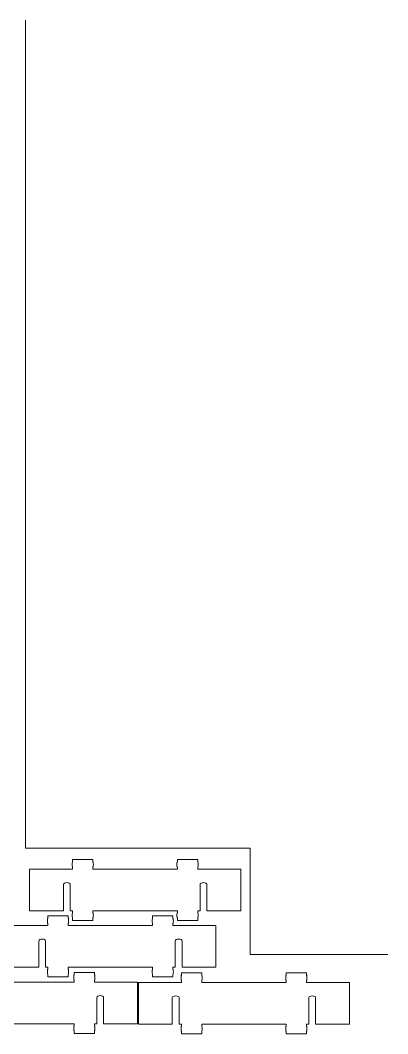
# Model space of a CAD drawing. Header units: millimetres. Extents: x 6 to 617, y 2 to 305.
# Drawn here: x 508.4 to 616.8, y 5.7 to 304.8 of the extents above; entities that cross this region are included whole.
import ezdxf

# ---------------------------------------------------------------- set-up
doc = ezdxf.new("R2010")
doc.units = ezdxf.units.MM
doc.header["$LTSCALE"] = 12.7
doc.layers.add('SKETCHED_GEOMETRY', color=1, linetype='Continuous', lineweight=15)
doc.layers.add('Visible', color=1, linetype='Continuous', lineweight=13)

msp = doc.modelspace()

# ---------------------------------------------------------------- linework, layer by layer
at = {"layer": 'SKETCHED_GEOMETRY'}
for p, q in [((509.95, 304.82), (509.95, 60.46)), ((509.95, 60.46), (576.23, 60.46)), ((576.23, 60.46), (576.23, 29.09)), ((576.23, 29.09), (616.84, 29.09))]:
    msp.add_line(p, q, dxfattribs=at)
at = {"layer": 'Visible'}
for p, q in [((523.82, 56.36), (523.82, 57.11)), ((529.82, 57.11), (523.82, 57.11)), ((529.82, 56.36), (529.82, 57.11)), ((554.74, 56.36), (554.74, 57.11)), ((554.74, 57.11), (560.74, 57.11)), ((560.74, 56.36), (560.74, 57.11)), ((511.13, 41.96), (511.13, 54.26)), ((523.82, 54.26), (511.13, 54.26)), ((523.82, 54.26), (523.82, 54.86)), ((529.82, 54.26), (529.82, 54.86)), ((554.74, 54.26), (529.82, 54.26)), ((554.74, 54.26), (554.74, 54.86)), ((560.74, 54.26), (560.74, 54.86)), ((573.43, 54.26), (560.74, 54.26)), ((573.43, 41.96), (573.43, 54.26)), ((521.13, 41.96), (521.13, 49.76)), ((523.13, 41.96), (523.13, 49.76)), ((561.43, 41.96), (561.43, 49.76)), ((563.43, 41.96), (563.43, 49.76)), ((521.13, 41.96), (511.13, 41.96)), ((523.82, 41.96), (523.13, 41.96)), ((523.82, 41.96), (523.82, 41.36)), ((554.74, 41.96), (529.82, 41.96)), ((529.82, 41.96), (529.82, 41.36)), ((554.74, 41.96), (554.74, 41.36)), ((560.74, 41.96), (560.74, 41.36)), ((561.43, 41.96), (560.74, 41.96)), ((573.43, 41.96), (563.43, 41.96)), ((516.51, 39.69), (516.51, 40.44)), ((522.51, 40.44), (516.51, 40.44)), ((522.51, 39.69), (522.51, 40.44)), ((523.82, 39.86), (523.82, 39.11)), ((529.82, 39.11), (523.82, 39.11)), ((529.82, 39.86), (529.82, 39.11)), ((547.43, 39.69), (547.43, 40.44)), ((547.43, 40.44), (553.43, 40.44)), ((553.43, 39.69), (553.43, 40.44)), ((554.74, 39.86), (554.74, 39.11)), ((554.74, 39.11), (560.74, 39.11)), ((560.74, 39.86), (560.74, 39.11)), ((516.51, 37.59), (503.82, 37.59)), ((516.51, 37.59), (516.51, 38.19)), ((522.51, 37.59), (522.51, 38.19)), ((547.43, 37.59), (522.51, 37.59)), ((547.43, 37.59), (547.43, 38.19)), ((553.43, 37.59), (553.43, 38.19)), ((566.12, 37.59), (553.43, 37.59)), ((566.12, 25.29), (566.12, 37.59)), ((513.82, 25.29), (513.82, 33.09)), ((515.82, 25.29), (515.82, 33.09)), ((554.12, 25.29), (554.12, 33.09)), ((556.12, 25.29), (556.12, 33.09)), ((513.82, 25.29), (503.82, 25.29)), ((516.51, 25.29), (515.82, 25.29)), ((516.51, 25.29), (516.51, 24.69)), ((547.43, 25.29), (522.51, 25.29)), ((522.51, 25.29), (522.51, 24.69)), ((547.43, 25.29), (547.43, 24.69)), ((553.43, 25.29), (553.43, 24.69)), ((554.12, 25.29), (553.43, 25.29)), ((566.12, 25.29), (556.12, 25.29)), ((516.51, 23.19), (516.51, 22.44)), ((522.51, 22.44), (516.51, 22.44)), ((522.51, 23.19), (522.51, 22.44)), ((524.29, 23), (524.29, 23.75)), ((524.29, 23.75), (530.29, 23.75)), ((524.29, 20.9), (524.29, 21.5)), ((530.29, 23), (530.29, 23.75)), ((530.29, 20.9), (530.29, 21.5)), ((547.43, 23.19), (547.43, 22.44)), ((547.43, 22.44), (553.43, 22.44)), ((553.43, 23.19), (553.43, 22.44)), ((555.94, 22.91), (555.94, 23.66)), ((561.94, 23.66), (555.94, 23.66)), ((555.94, 20.81), (555.94, 21.41)), ((561.94, 22.91), (561.94, 23.66)), ((561.94, 20.81), (561.94, 21.41)), ((586.86, 22.91), (586.86, 23.66)), ((586.86, 23.66), (592.86, 23.66)), ((586.86, 20.81), (586.86, 21.41)), ((592.86, 22.91), (592.86, 23.66)), ((592.86, 20.81), (592.86, 21.41)), ((524.29, 20.9), (499.37, 20.9)), ((542.98, 20.9), (530.29, 20.9)), ((542.98, 8.6), (542.98, 20.9)), ((543.25, 8.51), (543.25, 20.81)), ((555.94, 20.81), (543.25, 20.81)), ((586.86, 20.81), (561.94, 20.81)), ((605.55, 20.81), (592.86, 20.81)), ((605.55, 8.51), (605.55, 20.81)), ((530.98, 8.6), (530.98, 16.4)), ((532.98, 8.6), (532.98, 16.4)), ((553.25, 8.51), (553.25, 16.31)), ((555.25, 8.51), (555.25, 16.31)), ((593.55, 8.51), (593.55, 16.31)), ((595.55, 8.51), (595.55, 16.31)), ((524.29, 8.6), (499.37, 8.6)), ((524.29, 8.6), (524.29, 8)), ((524.29, 6.5), (524.29, 5.75)), ((530.29, 8.6), (530.29, 8)), ((530.98, 8.6), (530.29, 8.6)), ((530.29, 6.5), (530.29, 5.75)), ((542.98, 8.6), (532.98, 8.6)), ((553.25, 8.51), (543.25, 8.51)), ((555.94, 8.51), (555.25, 8.51)), ((555.94, 8.51), (555.94, 7.91)), ((555.94, 6.41), (555.94, 5.66)), ((586.86, 8.51), (561.94, 8.51)), ((561.94, 8.51), (561.94, 7.91)), ((561.94, 6.41), (561.94, 5.66)), ((586.86, 8.51), (586.86, 7.91)), ((586.86, 6.41), (586.86, 5.66)), ((592.86, 8.51), (592.86, 7.91)), ((593.55, 8.51), (592.86, 8.51)), ((592.86, 6.41), (592.86, 5.66)), ((605.55, 8.51), (595.55, 8.51)), ((524.29, 5.75), (530.29, 5.75)), ((561.94, 5.66), (555.94, 5.66)), ((586.86, 5.66), (592.86, 5.66))]:
    msp.add_line(p, q, dxfattribs=at)
for centre, major_axis, ratio, start_param, end_param in [((523.82, 55.61), (0, 0.75), 0.166667, 0, 3.141593), ((529.82, 55.61), (0, -0.75), 0.166667, 0, 3.141593), ((554.74, 55.61), (0, 0.75), 0.166667, 0, 3.141593), ((560.74, 55.61), (0, -0.75), 0.166667, 0, 3.141593), ((522.13, 49.76), (-1, 0), 0.5, 3.141593, 6.283185), ((562.43, 49.76), (-1, 0), 0.5, 3.141593, 6.283185), ((516.51, 38.94), (0, 0.75), 0.166667, 0, 3.141593), ((522.51, 38.94), (0, -0.75), 0.166667, 0, 3.141593), ((523.82, 40.61), (0, 0.75), 0.166667, 0, 3.141593), ((529.82, 40.61), (0, -0.75), 0.166667, 0, 3.141593), ((547.43, 38.94), (0, 0.75), 0.166667, 0, 3.141593), ((553.43, 38.94), (0, -0.75), 0.166667, 0, 3.141593), ((554.74, 40.61), (0, 0.75), 0.166667, 0, 3.141593), ((560.74, 40.61), (0, -0.75), 0.166667, 0, 3.141593), ((514.82, 33.09), (-1, 0), 0.5, 3.141593, 6.283185), ((555.12, 33.09), (-1, 0), 0.5, 3.141593, 6.283185), ((516.51, 23.94), (0, 0.75), 0.166667, 0, 3.141593), ((522.51, 23.94), (0, -0.75), 0.166667, 0, 3.141593), ((547.43, 23.94), (0, 0.75), 0.166667, 0, 3.141593), ((553.43, 23.94), (0, -0.75), 0.166667, 0, 3.141593), ((524.29, 22.25), (0, 0.75), 0.166667, 0, 3.141593), ((530.29, 22.25), (0, -0.75), 0.166667, 0, 3.141593), ((555.94, 22.16), (0, 0.75), 0.166667, 0, 3.141593), ((561.94, 22.16), (0, -0.75), 0.166667, 0, 3.141593), ((586.86, 22.16), (0, 0.75), 0.166667, 0, 3.141593), ((592.86, 22.16), (0, -0.75), 0.166667, 0, 3.141593), ((531.98, 16.4), (-1, 0), 0.5, 3.141593, 6.283185), ((554.25, 16.31), (-1, 0), 0.5, 3.141593, 6.283185), ((594.55, 16.31), (-1, 0), 0.5, 3.141593, 6.283185), ((524.29, 7.25), (0, 0.75), 0.166667, 0, 3.141593), ((530.29, 7.25), (0, -0.75), 0.166667, 0, 3.141593), ((555.94, 7.16), (0, 0.75), 0.166667, 0, 3.141593), ((561.94, 7.16), (0, -0.75), 0.166667, 0, 3.141593), ((586.86, 7.16), (0, 0.75), 0.166667, 0, 3.141593), ((592.86, 7.16), (0, -0.75), 0.166667, 0, 3.141593)]:
    msp.add_ellipse(centre, major_axis=major_axis, ratio=ratio, start_param=start_param, end_param=end_param, dxfattribs=at)

doc.saveas('drawing.dxf')
